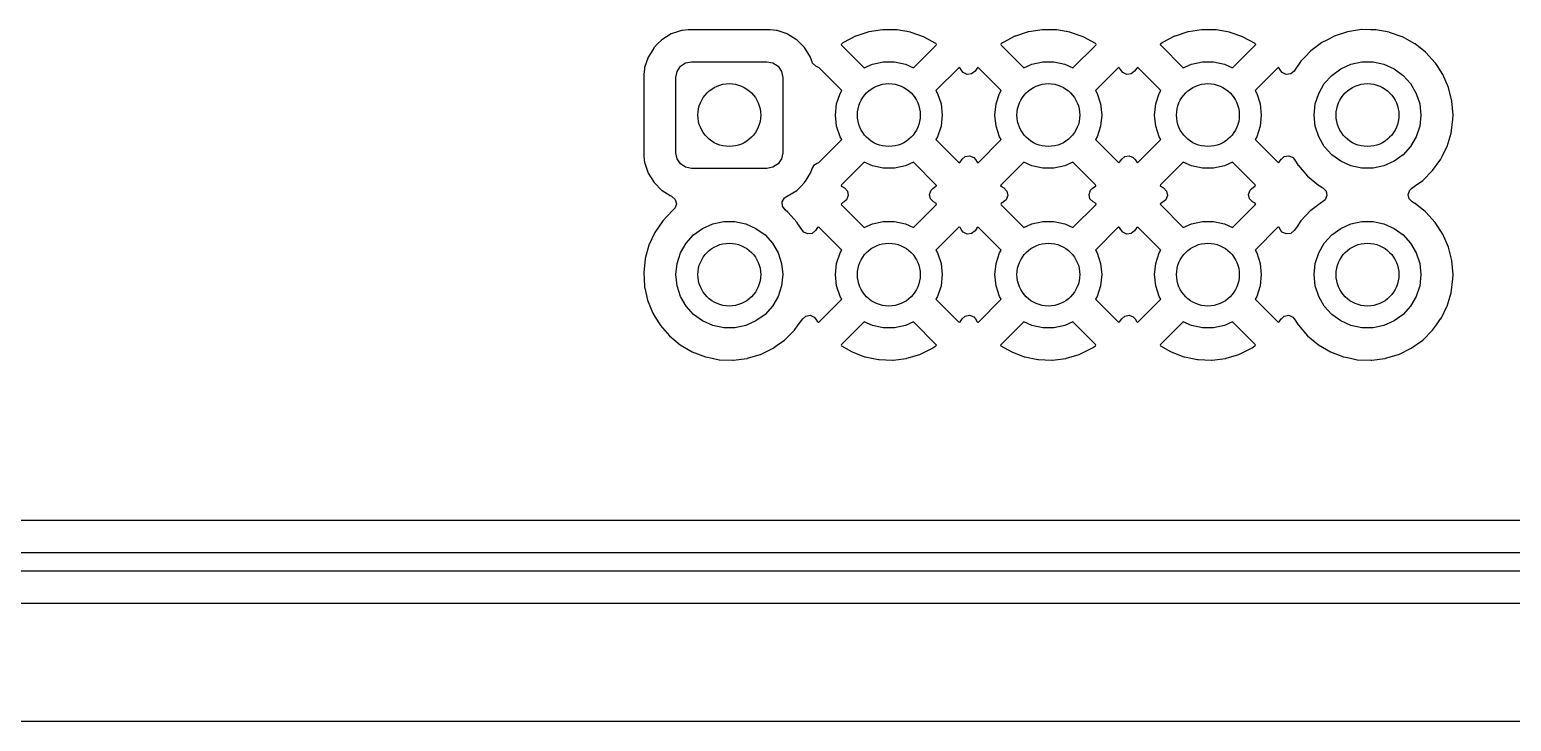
# Model space of a CAD drawing. Extents: x 41 to 172, y -227 to -42.
# Drawn here: x 60.62 to 84.21, y -226.82 to -215.81 of the extents above; entities that cross this region are included whole.
import ezdxf

# ---------------------------------------------------------------- set-up
doc = ezdxf.new("R2010")
doc.units = 0
doc.layers.add('BLACK', color=7, linetype='CONTINUOUS')

msp = doc.modelspace()

# ---------------------------------------------------------------- linework, layer by layer
at = {"layer": 'BLACK', "linetype": 'CONTINUOUS'}
for p, q in [((70.9296, -215.846), (70.8311, -215.878)), ((70.9923, -215.825), (70.9296, -215.846)), ((70.9988, -215.822), (70.9923, -215.825)), ((70.9923, -215.825), (70.9923, -215.825)), ((71.0057, -215.822), (70.9988, -215.822)), ((71.1013, -215.812), (71.0057, -215.822)), ((71.0057, -215.822), (71.0057, -215.822)), ((71.1014, -215.812), (71.1013, -215.812)), ((71.1046, -215.811), (71.1014, -215.812)), ((72.4054, -215.811), (71.1046, -215.811)), ((72.46, -215.817), (72.4054, -215.811)), ((72.503, -215.822), (72.46, -215.817)), ((72.5099, -215.822), (72.503, -215.822)), ((72.503, -215.822), (72.503, -215.822)), ((72.5164, -215.824), (72.5099, -215.822)), ((72.5173, -215.825), (72.5164, -215.824)), ((72.5164, -215.824), (72.5164, -215.824)), ((72.6777, -215.878), (72.5173, -215.825)), ((73.9743, -215.846), (73.7719, -215.912)), ((73.9843, -215.844), (73.9743, -215.846)), ((74.1948, -215.811), (73.9843, -215.844)), ((74.2051, -215.811), (74.1948, -215.811)), ((74.4181, -215.813), (74.2051, -215.811)), ((74.4283, -215.814), (74.4181, -215.813)), ((74.638, -215.852), (74.4283, -215.814)), ((76.5143, -215.846), (76.3119, -215.912)), ((76.5243, -215.844), (76.5143, -215.846)), ((76.7348, -215.811), (76.5243, -215.844)), ((76.7451, -215.811), (76.7348, -215.811)), ((76.9581, -215.813), (76.7451, -215.811)), ((76.9683, -215.814), (76.9581, -215.813)), ((77.178, -215.852), (76.9683, -215.814)), ((79.0543, -215.846), (78.8519, -215.912)), ((79.0643, -215.844), (79.0543, -215.846)), ((79.2748, -215.811), (79.0643, -215.844)), ((79.2851, -215.811), (79.2748, -215.811)), ((79.4981, -215.813), (79.2851, -215.811)), ((79.5083, -215.814), (79.4981, -215.813)), ((79.718, -215.852), (79.5083, -215.814)), ((81.5991, -215.844), (81.3868, -215.913)), ((81.8199, -215.81), (81.5991, -215.844)), ((81.8251, -215.81), (81.8199, -215.81)), ((81.9695, -215.812), (81.8251, -215.81)), ((81.8251, -215.81), (81.8251, -215.81)), ((82.0433, -215.813), (81.9695, -215.812)), ((82.0484, -215.814), (82.0433, -215.813)), ((82.2581, -215.851), (82.0484, -215.814)), ((82.0484, -215.814), (82.0484, -215.814)), ((70.6198, -216.033), (70.5557, -216.097)), ((70.6755, -215.977), (70.6198, -216.033)), ((70.6807, -215.972), (70.6755, -215.977)), ((70.8311, -215.878), (70.6807, -215.972)), ((72.684, -215.882), (72.6777, -215.878)), ((72.8103, -215.96), (72.684, -215.882)), ((72.684, -215.882), (72.684, -215.882)), ((72.8283, -215.971), (72.8103, -215.96)), ((72.9042, -216.046), (72.8283, -215.971)), ((72.9535, -216.096), (72.9042, -216.046)), ((73.5447, -216.035), (73.5362, -216.046)), ((73.5362, -216.046), (73.543, -216.059)), ((73.543, -216.059), (73.9033, -216.419)), ((73.5647, -216.02), (73.5447, -216.035)), ((73.5735, -216.015), (73.5647, -216.02)), ((73.7624, -215.916), (73.5735, -216.015)), ((73.7719, -215.912), (73.7624, -215.916)), ((74.648, -215.854), (74.638, -215.852)), ((74.8487, -215.925), (74.648, -215.854)), ((74.6867, -216.419), (75.0484, -216.057)), ((74.8581, -215.93), (74.8487, -215.925)), ((75.0446, -216.033), (74.8581, -215.93)), ((75.0486, -216.035), (75.0446, -216.033)), ((75.0484, -216.057), (75.0544, -216.046)), ((75.0554, -216.045), (75.0486, -216.035)), ((75.0544, -216.046), (75.0554, -216.045)), ((76.0847, -216.035), (76.0762, -216.046)), ((76.0762, -216.046), (76.083, -216.059)), ((76.083, -216.059), (76.4433, -216.419)), ((76.1047, -216.02), (76.0847, -216.035)), ((76.1135, -216.015), (76.1047, -216.02)), ((76.3024, -215.916), (76.1135, -216.015)), ((76.3119, -215.912), (76.3024, -215.916)), ((77.188, -215.854), (77.178, -215.852)), ((77.3887, -215.925), (77.188, -215.854)), ((77.2267, -216.419), (77.5884, -216.057)), ((77.3981, -215.93), (77.3887, -215.925)), ((77.5846, -216.033), (77.3981, -215.93)), ((77.5886, -216.035), (77.5846, -216.033)), ((77.5884, -216.057), (77.5944, -216.046)), ((77.5954, -216.045), (77.5886, -216.035)), ((77.5944, -216.046), (77.5954, -216.045)), ((78.6247, -216.035), (78.6162, -216.046)), ((78.6162, -216.046), (78.623, -216.059)), ((78.623, -216.059), (78.9833, -216.419)), ((78.6447, -216.02), (78.6247, -216.035)), ((78.6535, -216.015), (78.6447, -216.02)), ((78.8424, -215.916), (78.6535, -216.015)), ((78.8519, -215.912), (78.8424, -215.916)), ((79.728, -215.854), (79.718, -215.852)), ((79.9287, -215.925), (79.728, -215.854)), ((79.7667, -216.419), (80.1284, -216.057)), ((79.9381, -215.93), (79.9287, -215.925)), ((80.1246, -216.033), (79.9381, -215.93)), ((80.1286, -216.035), (80.1246, -216.033)), ((80.1284, -216.057), (80.1354, -216.045)), ((80.1354, -216.045), (80.1286, -216.035)), ((81.1845, -216.02), (81.0141, -216.148)), ((81.1886, -216.017), (81.1845, -216.02)), ((81.1845, -216.02), (81.1845, -216.02)), ((81.2667, -215.976), (81.1886, -216.017)), ((81.3085, -215.954), (81.2667, -215.976)), ((81.3868, -215.913), (81.3085, -215.954)), ((82.2632, -215.852), (82.2581, -215.851)), ((82.2581, -215.851), (82.2581, -215.851)), ((82.2681, -215.854), (82.2632, -215.852)), ((82.4689, -215.925), (82.2681, -215.854)), ((82.2681, -215.854), (82.2681, -215.854)), ((82.4738, -215.927), (82.4689, -215.925)), ((82.4689, -215.925), (82.4689, -215.925)), ((82.6694, -216.035), (82.4738, -215.927)), ((82.6734, -216.038), (82.6694, -216.035)), ((82.8406, -216.17), (82.6734, -216.038)), ((82.6734, -216.038), (82.6734, -216.038)), ((70.4629, -216.247), (70.4072, -216.415)), ((70.5086, -216.173), (70.4629, -216.247)), ((70.5519, -216.103), (70.5086, -216.173)), ((70.5557, -216.097), (70.5519, -216.103)), ((70.5519, -216.103), (70.5519, -216.103)), ((71.0593, -216.339), (71.155, -216.32)), ((71.155, -216.32), (72.355, -216.32)), ((72.355, -216.32), (72.4507, -216.339)), ((73.0465, -216.246), (72.9535, -216.096)), ((73.0489, -216.253), (73.0465, -216.246)), ((73.0724, -216.323), (73.0489, -216.253)), ((73.0489, -216.253), (73.0489, -216.253)), ((80.8556, -216.312), (80.7659, -216.444)), ((80.9236, -216.241), (80.8556, -216.312)), ((81.0064, -216.154), (80.9236, -216.241)), ((81.01, -216.151), (81.0064, -216.154)), ((81.0141, -216.148), (81.01, -216.151)), ((82.8447, -216.173), (82.8406, -216.17)), ((82.8406, -216.17), (82.8406, -216.17)), ((82.995, -216.338), (82.8447, -216.173)), ((70.4046, -216.441), (70.3965, -216.52)), ((70.3965, -216.52), (70.3965, -217.82)), ((70.4065, -216.422), (70.4046, -216.441)), ((70.4072, -216.415), (70.4065, -216.422)), ((70.4065, -216.422), (70.4065, -216.422)), ((70.905, -216.57), (70.924, -216.474)), ((70.924, -216.474), (70.9782, -216.393)), ((70.9782, -216.393), (71.0593, -216.339)), ((72.4507, -216.339), (72.5318, -216.393)), ((72.5318, -216.393), (72.586, -216.474)), ((72.586, -216.474), (72.605, -216.57)), ((73.0813, -216.344), (73.0724, -216.323)), ((73.1315, -216.394), (73.0813, -216.344)), ((73.1445, -216.397), (73.1315, -216.394)), ((73.1848, -216.419), (73.1445, -216.397)), ((73.5447, -216.779), (73.1848, -216.419)), ((73.9033, -216.419), (74.0323, -216.362)), ((74.0323, -216.362), (74.2062, -216.325)), ((74.2062, -216.325), (74.3838, -216.325)), ((74.3838, -216.325), (74.5577, -216.362)), ((74.5577, -216.362), (74.6867, -216.419)), ((75.4078, -216.416), (75.0453, -216.779)), ((75.4174, -216.412), (75.4078, -216.416)), ((75.4281, -216.421), (75.4174, -216.412)), ((75.4583, -216.468), (75.4281, -216.421)), ((75.479, -216.492), (75.4583, -216.468)), ((75.5428, -216.524), (75.479, -216.492)), ((75.6133, -216.516), (75.5428, -216.524)), ((75.6682, -216.471), (75.6133, -216.516)), ((75.701, -216.422), (75.6682, -216.471)), ((75.7133, -216.413), (75.701, -216.422)), ((75.7248, -216.419), (75.7133, -216.413)), ((76.0847, -216.779), (75.7248, -216.419)), ((76.4433, -216.419), (76.5723, -216.362)), ((76.5723, -216.362), (76.7462, -216.325)), ((76.7462, -216.325), (76.9238, -216.325)), ((76.9238, -216.325), (77.0977, -216.362)), ((77.0977, -216.362), (77.2267, -216.419)), ((77.9478, -216.416), (77.5853, -216.779)), ((77.9574, -216.412), (77.9478, -216.416)), ((77.9681, -216.421), (77.9574, -216.412)), ((77.9983, -216.468), (77.9681, -216.421)), ((78.019, -216.492), (77.9983, -216.468)), ((78.0828, -216.524), (78.019, -216.492)), ((78.1533, -216.516), (78.0828, -216.524)), ((78.2082, -216.471), (78.1533, -216.516)), ((78.241, -216.422), (78.2082, -216.471)), ((78.2533, -216.413), (78.241, -216.422)), ((78.2648, -216.419), (78.2533, -216.413)), ((78.6247, -216.779), (78.2648, -216.419)), ((78.9833, -216.419), (79.1123, -216.362)), ((79.1123, -216.362), (79.2862, -216.325)), ((79.2862, -216.325), (79.4638, -216.325)), ((79.4638, -216.325), (79.6377, -216.362)), ((79.6377, -216.362), (79.7667, -216.419)), ((80.4878, -216.416), (80.1253, -216.779)), ((80.4974, -216.412), (80.4878, -216.416)), ((80.5081, -216.421), (80.4974, -216.412)), ((80.538, -216.468), (80.5081, -216.421)), ((80.5587, -216.492), (80.538, -216.468)), ((80.6225, -216.523), (80.5587, -216.492)), ((80.693, -216.515), (80.6225, -216.523)), ((80.7479, -216.47), (80.693, -216.515)), ((80.7659, -216.444), (80.7479, -216.47)), ((81.2273, -216.67), (81.3462, -216.538)), ((81.3462, -216.538), (81.49, -216.434)), ((81.49, -216.434), (81.6523, -216.362)), ((81.6523, -216.362), (81.8262, -216.325)), ((81.8262, -216.325), (82.0038, -216.325)), ((82.0038, -216.325), (82.1777, -216.362)), ((82.1777, -216.362), (82.34, -216.434)), ((82.34, -216.434), (82.4838, -216.538)), ((82.4838, -216.538), (82.6027, -216.67)), ((82.9978, -216.343), (82.995, -216.338)), ((83.0228, -216.381), (82.9978, -216.343)), ((82.9978, -216.343), (82.9978, -216.343)), ((83.1164, -216.526), (83.0228, -216.381)), ((83.2054, -216.731), (83.1164, -216.526)), ((70.905, -217.77), (70.905, -216.57)), ((72.605, -216.57), (72.605, -217.77)), ((73.5185, -216.824), (73.5447, -216.779)), ((75.0453, -216.779), (75.0715, -216.824)), ((76.0585, -216.824), (76.0847, -216.779)), ((77.5853, -216.779), (77.6115, -216.824)), ((78.5985, -216.824), (78.6247, -216.779)), ((80.1253, -216.779), (80.1515, -216.824)), ((81.1385, -216.824), (81.2273, -216.67)), ((82.6027, -216.67), (82.6915, -216.824)), ((83.2599, -216.947), (83.2054, -216.731)), ((73.445, -217.17), (73.4636, -216.993)), ((73.4636, -216.993), (73.5185, -216.824)), ((75.0715, -216.824), (75.1264, -216.993)), ((75.1264, -216.993), (75.145, -217.17)), ((75.985, -217.17), (76.0036, -216.993)), ((76.0036, -216.993), (76.0585, -216.824)), ((77.6115, -216.824), (77.6664, -216.993)), ((77.6664, -216.993), (77.685, -217.17)), ((78.525, -217.17), (78.5436, -216.993)), ((78.5436, -216.993), (78.5985, -216.824)), ((80.1515, -216.824), (80.2064, -216.993)), ((80.2064, -216.993), (80.225, -217.17)), ((81.065, -217.17), (81.0836, -216.993)), ((81.0836, -216.993), (81.1385, -216.824)), ((82.6915, -216.824), (82.7464, -216.993)), ((82.7464, -216.993), (82.765, -217.17)), ((83.2782, -217.17), (83.2599, -216.947)), ((73.4636, -217.347), (73.445, -217.17)), ((75.145, -217.17), (75.1264, -217.347)), ((76.0036, -217.347), (75.985, -217.17)), ((77.685, -217.17), (77.6664, -217.347)), ((78.5436, -217.347), (78.525, -217.17)), ((80.225, -217.17), (80.2064, -217.347)), ((81.0836, -217.347), (81.065, -217.17)), ((82.765, -217.17), (82.7464, -217.347)), ((83.2474, -217.458), (83.2765, -217.237)), ((83.2765, -217.237), (83.2782, -217.17)), ((73.5185, -217.516), (73.4636, -217.347)), ((75.1264, -217.347), (75.0715, -217.516)), ((76.0585, -217.516), (76.0036, -217.347)), ((77.6664, -217.347), (77.6115, -217.516)), ((78.5985, -217.516), (78.5436, -217.347)), ((80.2064, -217.347), (80.1515, -217.516)), ((81.1385, -217.516), (81.0836, -217.347)), ((82.7464, -217.347), (82.6915, -217.516)), ((83.1824, -217.672), (83.2474, -217.458)), ((73.1807, -217.925), (73.5447, -217.561)), ((73.5447, -217.561), (73.5185, -217.516)), ((75.0715, -217.516), (75.0453, -217.561)), ((75.0453, -217.561), (75.4055, -217.921)), ((75.7207, -217.925), (76.0847, -217.561)), ((76.0847, -217.561), (76.0585, -217.516)), ((77.6115, -217.516), (77.5853, -217.561)), ((77.5853, -217.561), (77.9455, -217.921)), ((78.2607, -217.925), (78.6247, -217.561)), ((78.6247, -217.561), (78.5985, -217.516)), ((80.1515, -217.516), (80.1253, -217.561)), ((80.1253, -217.561), (80.4855, -217.921)), ((81.2273, -217.67), (81.1385, -217.516)), ((81.3462, -217.802), (81.2273, -217.67)), ((82.6027, -217.67), (82.4838, -217.802)), ((82.6915, -217.516), (82.6027, -217.67)), ((83.1046, -217.829), (83.1801, -217.676)), ((83.1801, -217.676), (83.1824, -217.672)), ((83.1801, -217.676), (83.1801, -217.676)), ((70.3965, -217.82), (70.3968, -217.824)), ((70.3968, -217.824), (70.3968, -217.824)), ((70.3968, -217.824), (70.4023, -217.876)), ((70.4023, -217.876), (70.4075, -217.926)), ((70.4075, -217.926), (70.4097, -217.933)), ((70.4097, -217.933), (70.4097, -217.933)), ((70.4097, -217.933), (70.4537, -218.065)), ((70.924, -217.866), (70.905, -217.77)), ((70.9782, -217.947), (70.924, -217.866)), ((71.0593, -218.001), (70.9782, -217.947)), ((72.5318, -217.947), (72.4507, -218.001)), ((72.586, -217.866), (72.5318, -217.947)), ((72.605, -217.77), (72.586, -217.866)), ((73.0719, -218.018), (73.1123, -217.96)), ((73.1123, -217.96), (73.1416, -217.942)), ((73.1416, -217.942), (73.1807, -217.925)), ((73.9033, -217.921), (73.5417, -218.282)), ((74.0323, -217.978), (73.9033, -217.921)), ((74.6867, -217.921), (74.5577, -217.978)), ((75.0457, -218.28), (74.6867, -217.921)), ((75.4055, -217.921), (75.4175, -217.928)), ((75.4175, -217.928), (75.4292, -217.919)), ((75.4292, -217.919), (75.463, -217.872)), ((75.463, -217.872), (75.4641, -217.873)), ((75.4641, -217.873), (75.5117, -217.829)), ((75.5117, -217.829), (75.5816, -217.817)), ((75.5816, -217.817), (75.647, -217.844)), ((75.647, -217.844), (75.6749, -217.876)), ((75.6749, -217.876), (75.7015, -217.919)), ((75.7015, -217.919), (75.7119, -217.929)), ((75.7119, -217.929), (75.7207, -217.925)), ((76.4433, -217.921), (76.0817, -218.282)), ((76.5723, -217.978), (76.4433, -217.921)), ((77.2267, -217.921), (77.0977, -217.978)), ((77.5857, -218.28), (77.2267, -217.921)), ((77.9455, -217.921), (77.9575, -217.928)), ((77.9575, -217.928), (77.9692, -217.919)), ((77.9692, -217.919), (78.003, -217.872)), ((78.003, -217.872), (78.0041, -217.873)), ((78.0041, -217.873), (78.0517, -217.829)), ((78.0517, -217.829), (78.1216, -217.817)), ((78.1216, -217.817), (78.187, -217.844)), ((78.187, -217.844), (78.2149, -217.876)), ((78.2149, -217.876), (78.2415, -217.919)), ((78.2415, -217.919), (78.2519, -217.929)), ((78.2519, -217.929), (78.2607, -217.925)), ((78.9833, -217.921), (78.6217, -218.282)), ((79.1123, -217.978), (78.9833, -217.921)), ((79.7667, -217.921), (79.6377, -217.978)), ((80.1257, -218.28), (79.7667, -217.921)), ((80.4855, -217.921), (80.4975, -217.928)), ((80.4975, -217.928), (80.5092, -217.919)), ((80.5092, -217.919), (80.543, -217.872)), ((80.543, -217.872), (80.5443, -217.873)), ((80.5443, -217.873), (80.5914, -217.829)), ((80.5914, -217.829), (80.6613, -217.817)), ((80.6613, -217.817), (80.7268, -217.845)), ((80.7268, -217.845), (80.7546, -217.877)), ((80.7546, -217.877), (80.8123, -217.971)), ((80.8123, -217.971), (80.8123, -217.971)), ((80.8123, -217.971), (80.815, -217.975)), ((81.49, -217.906), (81.3462, -217.802)), ((81.6523, -217.978), (81.49, -217.906)), ((82.34, -217.906), (82.1777, -217.978)), ((82.4838, -217.802), (82.34, -217.906)), ((82.9531, -218.053), (83.0835, -217.872)), ((83.0835, -217.872), (83.1046, -217.829)), ((70.4537, -218.065), (70.4634, -218.094)), ((70.4634, -218.094), (70.5565, -218.244)), ((71.155, -218.02), (71.0593, -218.001)), ((72.355, -218.02), (71.155, -218.02)), ((72.4507, -218.001), (72.355, -218.02)), ((72.9543, -218.243), (72.9764, -218.208)), ((72.9764, -218.208), (73.0433, -218.099)), ((73.0433, -218.099), (73.0471, -218.093)), ((73.0433, -218.099), (73.0433, -218.099)), ((73.0471, -218.093), (73.0719, -218.018)), ((74.2062, -218.015), (74.0323, -217.978)), ((74.3838, -218.015), (74.2062, -218.015)), ((74.5577, -217.978), (74.3838, -218.015)), ((76.7462, -218.015), (76.5723, -217.978)), ((76.9238, -218.015), (76.7462, -218.015)), ((77.0977, -217.978), (76.9238, -218.015)), ((79.2862, -218.015), (79.1123, -217.978)), ((79.4638, -218.015), (79.2862, -218.015)), ((79.6377, -217.978), (79.4638, -218.015)), ((80.815, -217.975), (80.9612, -218.144)), ((80.9612, -218.144), (81.1331, -218.287)), ((81.8262, -218.015), (81.6523, -217.978)), ((82.0038, -218.015), (81.8262, -218.015)), ((82.1777, -217.978), (82.0038, -218.015)), ((82.7949, -218.211), (82.9531, -218.053)), ((70.5565, -218.244), (70.6817, -218.369)), ((70.6817, -218.369), (70.6879, -218.373)), ((70.6879, -218.373), (70.6879, -218.373)), ((70.6879, -218.373), (70.8141, -218.451)), ((72.6789, -218.462), (72.8293, -218.368)), ((72.8293, -218.368), (72.9028, -218.295)), ((72.9028, -218.295), (72.9543, -218.243)), ((73.5417, -218.282), (73.535, -218.295)), ((73.535, -218.295), (73.5403, -218.302)), ((73.5403, -218.302), (73.5875, -218.33)), ((73.5875, -218.33), (73.6362, -218.381)), ((73.6362, -218.381), (73.6493, -218.451)), ((74.9424, -218.432), (74.9675, -218.366)), ((74.9571, -218.501), (74.9424, -218.432)), ((74.9675, -218.366), (74.9948, -218.339)), ((74.9948, -218.339), (75.0442, -218.304)), ((75.0442, -218.304), (75.0512, -218.295)), ((75.0526, -218.293), (75.0457, -218.28)), ((75.0512, -218.295), (75.0526, -218.293)), ((76.0817, -218.282), (76.075, -218.295)), ((76.075, -218.295), (76.0803, -218.302)), ((76.0803, -218.302), (76.1275, -218.33)), ((76.1275, -218.33), (76.1762, -218.381)), ((76.1762, -218.381), (76.1893, -218.451)), ((77.4824, -218.432), (77.5075, -218.366)), ((77.4971, -218.501), (77.4824, -218.432)), ((77.5075, -218.366), (77.5348, -218.339)), ((77.5348, -218.339), (77.5842, -218.304)), ((77.5842, -218.304), (77.5912, -218.295)), ((77.5926, -218.293), (77.5857, -218.28)), ((77.5912, -218.295), (77.5926, -218.293)), ((78.6217, -218.282), (78.615, -218.295)), ((78.615, -218.295), (78.6203, -218.302)), ((78.6203, -218.302), (78.6675, -218.33)), ((78.6675, -218.33), (78.7162, -218.381)), ((78.7162, -218.381), (78.7293, -218.451)), ((80.0224, -218.432), (80.0475, -218.366)), ((80.0371, -218.501), (80.0224, -218.432)), ((80.0475, -218.366), (80.0748, -218.339)), ((80.0748, -218.339), (80.1242, -218.304)), ((80.1242, -218.304), (80.1326, -218.293)), ((80.1326, -218.293), (80.1257, -218.28)), ((81.1331, -218.287), (81.1441, -218.293)), ((81.1441, -218.293), (81.2064, -218.329)), ((81.2064, -218.329), (81.2552, -218.381)), ((81.2552, -218.381), (81.2682, -218.451)), ((82.5633, -218.432), (82.5884, -218.366)), ((82.5781, -218.501), (82.5633, -218.432)), ((82.5884, -218.366), (82.6158, -218.339)), ((82.6158, -218.339), (82.6801, -218.293)), ((82.6801, -218.293), (82.7949, -218.211)), ((70.8141, -218.451), (70.8323, -218.462)), ((70.8323, -218.462), (70.8392, -218.464)), ((70.8392, -218.464), (70.8413, -218.465)), ((70.8413, -218.465), (70.8946, -218.512)), ((70.8637, -218.68), (70.85, -218.691)), ((70.8935, -218.649), (70.8637, -218.68)), ((70.914, -218.581), (70.8935, -218.649)), ((70.8946, -218.512), (70.914, -218.581)), ((72.5977, -218.551), (72.6333, -218.489)), ((72.6009, -218.621), (72.5977, -218.551)), ((72.642, -218.679), (72.6009, -218.621)), ((72.6333, -218.489), (72.6666, -218.466)), ((72.6847, -218.713), (72.642, -218.679)), ((72.6666, -218.466), (72.672, -218.464)), ((72.672, -218.464), (72.6789, -218.462)), ((73.5447, -218.575), (73.5362, -218.586)), ((73.5362, -218.586), (73.543, -218.599)), ((73.543, -218.599), (73.9033, -218.959)), ((73.5647, -218.56), (73.5447, -218.575)), ((73.5735, -218.555), (73.5647, -218.56)), ((73.5821, -218.55), (73.5735, -218.555)), ((73.6225, -218.517), (73.5821, -218.55)), ((73.6493, -218.451), (73.6225, -218.517)), ((74.6867, -218.959), (75.0484, -218.597)), ((75.0071, -218.552), (74.9571, -218.501)), ((75.0446, -218.573), (75.0071, -218.552)), ((75.0486, -218.575), (75.0446, -218.573)), ((75.0484, -218.597), (75.0554, -218.585)), ((75.0554, -218.585), (75.0486, -218.575)), ((76.0847, -218.575), (76.0762, -218.586)), ((76.0762, -218.586), (76.083, -218.599)), ((76.083, -218.599), (76.4433, -218.959)), ((76.1047, -218.56), (76.0847, -218.575)), ((76.1135, -218.555), (76.1047, -218.56)), ((76.1221, -218.55), (76.1135, -218.555)), ((76.1625, -218.517), (76.1221, -218.55)), ((76.1893, -218.451), (76.1625, -218.517)), ((77.2267, -218.959), (77.5884, -218.597)), ((77.5471, -218.552), (77.4971, -218.501)), ((77.5846, -218.573), (77.5471, -218.552)), ((77.5886, -218.575), (77.5846, -218.573)), ((77.5884, -218.597), (77.5954, -218.585)), ((77.5954, -218.585), (77.5886, -218.575)), ((78.6247, -218.575), (78.6162, -218.586)), ((78.6162, -218.586), (78.623, -218.599)), ((78.623, -218.599), (78.9833, -218.959)), ((78.6447, -218.56), (78.6247, -218.575)), ((78.6535, -218.555), (78.6447, -218.56)), ((78.6621, -218.55), (78.6535, -218.555)), ((78.7025, -218.517), (78.6621, -218.55)), ((78.7293, -218.451), (78.7025, -218.517)), ((79.7667, -218.959), (80.1284, -218.597)), ((80.0871, -218.552), (80.0371, -218.501)), ((80.1246, -218.573), (80.0871, -218.552)), ((80.1286, -218.575), (80.1246, -218.573)), ((80.1284, -218.597), (80.1354, -218.585)), ((80.1354, -218.585), (80.1286, -218.575)), ((81.1845, -218.56), (81.0141, -218.688)), ((81.1886, -218.557), (81.1845, -218.56)), ((81.1845, -218.56), (81.1845, -218.56)), ((81.2011, -218.55), (81.1886, -218.557)), ((81.2415, -218.517), (81.2011, -218.55)), ((81.2682, -218.451), (81.2415, -218.517)), ((82.6281, -218.552), (82.5781, -218.501)), ((82.6694, -218.575), (82.6281, -218.552)), ((82.6734, -218.578), (82.6694, -218.575)), ((82.8406, -218.71), (82.6734, -218.578)), ((82.6734, -218.578), (82.6734, -218.578)), ((70.6956, -218.852), (70.5697, -219.037)), ((70.85, -218.691), (70.6956, -218.852)), ((71.33, -218.974), (71.4923, -218.902)), ((71.4923, -218.902), (71.6662, -218.865)), ((71.6662, -218.865), (71.8438, -218.865)), ((71.8438, -218.865), (72.0177, -218.902)), ((72.0177, -218.902), (72.18, -218.974)), ((72.835, -218.878), (72.6847, -218.713)), ((72.8378, -218.883), (72.835, -218.878)), ((72.9186, -219.008), (72.8378, -218.883)), ((72.8378, -218.883), (72.8378, -218.883)), ((73.9033, -218.959), (74.0323, -218.902)), ((74.0323, -218.902), (74.2062, -218.865)), ((74.2062, -218.865), (74.3838, -218.865)), ((74.3838, -218.865), (74.5577, -218.902)), ((74.5577, -218.902), (74.6867, -218.959)), ((76.4433, -218.959), (76.5723, -218.902)), ((76.5723, -218.902), (76.7462, -218.865)), ((76.7462, -218.865), (76.9238, -218.865)), ((76.9238, -218.865), (77.0977, -218.902)), ((77.0977, -218.902), (77.2267, -218.959)), ((78.9833, -218.959), (79.1123, -218.902)), ((79.1123, -218.902), (79.2862, -218.865)), ((79.2862, -218.865), (79.4638, -218.865)), ((79.4638, -218.865), (79.6377, -218.902)), ((79.6377, -218.902), (79.7667, -218.959)), ((80.8556, -218.852), (80.7827, -218.959)), ((81.01, -218.691), (80.8556, -218.852)), ((81.0141, -218.688), (81.01, -218.691)), ((81.49, -218.974), (81.6523, -218.902)), ((81.6523, -218.902), (81.8262, -218.865)), ((81.8262, -218.865), (82.0038, -218.865)), ((82.0038, -218.865), (82.1777, -218.902)), ((82.1777, -218.902), (82.34, -218.974)), ((82.8447, -218.713), (82.8406, -218.71)), ((82.8406, -218.71), (82.8406, -218.71)), ((82.995, -218.878), (82.8447, -218.713)), ((83.1164, -219.066), (82.995, -218.878)), ((70.5697, -219.037), (70.4757, -219.239)), ((71.0673, -219.21), (71.1862, -219.078)), ((71.1862, -219.078), (71.33, -218.974)), ((72.18, -218.974), (72.3238, -219.078)), ((72.3238, -219.078), (72.4427, -219.21)), ((72.9393, -219.032), (72.9186, -219.008)), ((73.0031, -219.063), (72.9393, -219.032)), ((73.0736, -219.055), (73.0031, -219.063)), ((73.1285, -219.01), (73.0736, -219.055)), ((73.161, -218.962), (73.1285, -219.01)), ((73.1733, -218.953), (73.161, -218.962)), ((73.1848, -218.959), (73.1733, -218.953)), ((73.5447, -219.319), (73.1848, -218.959)), ((75.4078, -218.956), (75.0453, -219.319)), ((75.4174, -218.952), (75.4078, -218.956)), ((75.4281, -218.961), (75.4174, -218.952)), ((75.4583, -219.008), (75.4281, -218.961)), ((75.479, -219.032), (75.4583, -219.008)), ((75.5428, -219.064), (75.479, -219.032)), ((75.6133, -219.056), (75.5428, -219.064)), ((75.6682, -219.011), (75.6133, -219.056)), ((75.701, -218.962), (75.6682, -219.011)), ((75.7133, -218.953), (75.701, -218.962)), ((75.7248, -218.959), (75.7133, -218.953)), ((76.0847, -219.319), (75.7248, -218.959)), ((77.9478, -218.956), (77.5853, -219.319)), ((77.9574, -218.952), (77.9478, -218.956)), ((77.9681, -218.961), (77.9574, -218.952)), ((77.9983, -219.008), (77.9681, -218.961)), ((78.019, -219.032), (77.9983, -219.008)), ((78.0828, -219.064), (78.019, -219.032)), ((78.1533, -219.056), (78.0828, -219.064)), ((78.2082, -219.011), (78.1533, -219.056)), ((78.241, -218.962), (78.2082, -219.011)), ((78.2533, -218.953), (78.241, -218.962)), ((78.2648, -218.959), (78.2533, -218.953)), ((78.6247, -219.319), (78.2648, -218.959)), ((80.4878, -218.956), (80.1253, -219.319)), ((80.4974, -218.952), (80.4878, -218.956)), ((80.5081, -218.961), (80.4974, -218.952)), ((80.538, -219.008), (80.5081, -218.961)), ((80.5587, -219.032), (80.538, -219.008)), ((80.6225, -219.063), (80.5587, -219.032)), ((80.693, -219.055), (80.6225, -219.063)), ((80.7479, -219.01), (80.693, -219.055)), ((80.7827, -218.959), (80.7479, -219.01)), ((81.2273, -219.21), (81.3462, -219.078)), ((81.3462, -219.078), (81.49, -218.974)), ((82.34, -218.974), (82.4838, -219.078)), ((82.4838, -219.078), (82.6027, -219.21)), ((83.2054, -219.271), (83.1164, -219.066)), ((70.4757, -219.239), (70.416, -219.455)), ((70.9236, -219.533), (70.9785, -219.364)), ((70.9785, -219.364), (71.0673, -219.21)), ((72.4427, -219.21), (72.5315, -219.364)), ((72.5315, -219.364), (72.5864, -219.533)), ((73.4636, -219.533), (73.5185, -219.364)), ((73.5185, -219.364), (73.5447, -219.319)), ((75.0453, -219.319), (75.0715, -219.364)), ((75.0715, -219.364), (75.1264, -219.533)), ((76.0036, -219.533), (76.0585, -219.364)), ((76.0585, -219.364), (76.0847, -219.319)), ((77.5853, -219.319), (77.6115, -219.364)), ((77.6115, -219.364), (77.6664, -219.533)), ((78.5436, -219.533), (78.5985, -219.364)), ((78.5985, -219.364), (78.6247, -219.319)), ((80.1253, -219.319), (80.1515, -219.364)), ((80.1515, -219.364), (80.2064, -219.533)), ((81.0836, -219.533), (81.1385, -219.364)), ((81.1385, -219.364), (81.2273, -219.21)), ((82.6027, -219.21), (82.6915, -219.364)), ((82.6915, -219.364), (82.7464, -219.533)), ((83.2599, -219.487), (83.2054, -219.271)), ((70.416, -219.455), (70.3923, -219.677)), ((70.905, -219.71), (70.9236, -219.533)), ((72.5864, -219.533), (72.605, -219.71)), ((73.445, -219.71), (73.4636, -219.533)), ((75.1264, -219.533), (75.145, -219.71)), ((75.985, -219.71), (76.0036, -219.533)), ((77.6664, -219.533), (77.685, -219.71)), ((78.525, -219.71), (78.5436, -219.533)), ((80.2064, -219.533), (80.225, -219.71)), ((81.065, -219.71), (81.0836, -219.533)), ((82.7464, -219.533), (82.765, -219.71)), ((83.2782, -219.71), (83.2599, -219.487)), ((70.3923, -219.677), (70.3925, -219.682)), ((70.3925, -219.682), (70.398, -219.777)), ((70.3925, -219.682), (70.3925, -219.682)), ((70.398, -219.777), (70.4051, -219.9)), ((70.9236, -219.887), (70.905, -219.71)), ((72.605, -219.71), (72.5864, -219.887)), ((73.4636, -219.887), (73.445, -219.71)), ((75.145, -219.71), (75.1264, -219.887)), ((76.0036, -219.887), (75.985, -219.71)), ((77.685, -219.71), (77.6664, -219.887)), ((78.5436, -219.887), (78.525, -219.71)), ((80.225, -219.71), (80.2064, -219.887)), ((81.0836, -219.887), (81.065, -219.71)), ((82.765, -219.71), (82.7464, -219.887)), ((83.2474, -219.998), (83.2765, -219.777)), ((83.2765, -219.777), (83.2782, -219.71)), ((70.4051, -219.9), (70.4062, -219.905)), ((70.4062, -219.905), (70.4062, -219.905)), ((70.4062, -219.905), (70.4261, -219.993)), ((70.4261, -219.993), (70.4542, -220.118)), ((70.9785, -220.056), (70.9236, -219.887)), ((71.0673, -220.21), (70.9785, -220.056)), ((72.5315, -220.056), (72.4427, -220.21)), ((72.5864, -219.887), (72.5315, -220.056)), ((73.5185, -220.056), (73.4636, -219.887)), ((73.5447, -220.101), (73.5185, -220.056)), ((75.0715, -220.056), (75.0453, -220.101)), ((75.1264, -219.887), (75.0715, -220.056)), ((76.0585, -220.056), (76.0036, -219.887)), ((76.0847, -220.101), (76.0585, -220.056)), ((77.6115, -220.056), (77.5853, -220.101)), ((77.6664, -219.887), (77.6115, -220.056)), ((78.5985, -220.056), (78.5436, -219.887)), ((78.6247, -220.101), (78.5985, -220.056)), ((80.1515, -220.056), (80.1253, -220.101)), ((80.2064, -219.887), (80.1515, -220.056)), ((81.1385, -220.056), (81.0836, -219.887)), ((81.2273, -220.21), (81.1385, -220.056)), ((82.6915, -220.056), (82.6027, -220.21)), ((82.7464, -219.887), (82.6915, -220.056)), ((83.1824, -220.212), (83.2474, -219.998)), ((70.4542, -220.118), (70.5383, -220.325)), ((70.5383, -220.325), (70.5751, -220.385)), ((71.1862, -220.342), (71.0673, -220.21)), ((72.4427, -220.21), (72.3238, -220.342)), ((73.1807, -220.465), (73.5447, -220.101)), ((75.0453, -220.101), (75.4055, -220.461)), ((75.7207, -220.465), (76.0847, -220.101)), ((77.5853, -220.101), (77.9455, -220.461)), ((78.2607, -220.465), (78.6247, -220.101)), ((80.1253, -220.101), (80.4855, -220.461)), ((81.3462, -220.342), (81.2273, -220.21)), ((82.6027, -220.21), (82.4838, -220.342)), ((83.097, -220.385), (83.1801, -220.216)), ((83.1801, -220.216), (83.1824, -220.212)), ((83.1801, -220.216), (83.1801, -220.216)), ((70.5751, -220.385), (70.6523, -220.511)), ((70.6523, -220.511), (70.655, -220.515)), ((70.655, -220.515), (70.8012, -220.684)), ((71.33, -220.446), (71.1862, -220.342)), ((71.4923, -220.518), (71.33, -220.446)), ((71.6662, -220.555), (71.4923, -220.518)), ((71.8438, -220.555), (71.6662, -220.555)), ((72.0177, -220.518), (71.8438, -220.555)), ((72.18, -220.446), (72.0177, -220.518)), ((72.3238, -220.342), (72.18, -220.446)), ((72.7931, -220.593), (72.8526, -220.511)), ((72.8526, -220.511), (72.9235, -220.412)), ((72.9235, -220.412), (72.9246, -220.413)), ((72.9246, -220.413), (72.972, -220.369)), ((72.972, -220.369), (73.0419, -220.357)), ((73.0419, -220.357), (73.1073, -220.385)), ((73.1073, -220.385), (73.1352, -220.417)), ((73.1352, -220.417), (73.1615, -220.459)), ((73.1615, -220.459), (73.1719, -220.469)), ((73.1719, -220.469), (73.1807, -220.465)), ((73.9033, -220.461), (73.5417, -220.822)), ((74.0323, -220.518), (73.9033, -220.461)), ((74.2062, -220.555), (74.0323, -220.518)), ((74.3838, -220.555), (74.2062, -220.555)), ((74.5577, -220.518), (74.3838, -220.555)), ((74.6867, -220.461), (74.5577, -220.518)), ((75.0457, -220.82), (74.6867, -220.461)), ((75.4055, -220.461), (75.4175, -220.468)), ((75.4175, -220.468), (75.4292, -220.459)), ((75.4292, -220.459), (75.463, -220.412)), ((75.463, -220.412), (75.4641, -220.413)), ((75.4641, -220.413), (75.5117, -220.369)), ((75.5117, -220.369), (75.5816, -220.357)), ((75.5816, -220.357), (75.647, -220.384)), ((75.647, -220.384), (75.6749, -220.416)), ((75.6749, -220.416), (75.7015, -220.459)), ((75.7015, -220.459), (75.7119, -220.469)), ((75.7119, -220.469), (75.7207, -220.465)), ((76.4433, -220.461), (76.0817, -220.822)), ((76.5723, -220.518), (76.4433, -220.461)), ((76.7462, -220.555), (76.5723, -220.518)), ((76.9238, -220.555), (76.7462, -220.555)), ((77.0977, -220.518), (76.9238, -220.555)), ((77.2267, -220.461), (77.0977, -220.518)), ((77.5857, -220.82), (77.2267, -220.461)), ((77.9455, -220.461), (77.9575, -220.468)), ((77.9575, -220.468), (77.9692, -220.459)), ((77.9692, -220.459), (78.003, -220.412)), ((78.003, -220.412), (78.0041, -220.413)), ((78.0041, -220.413), (78.0517, -220.369)), ((78.0517, -220.369), (78.1216, -220.357)), ((78.1216, -220.357), (78.187, -220.384)), ((78.187, -220.384), (78.2149, -220.416)), ((78.2149, -220.416), (78.2415, -220.459)), ((78.2415, -220.459), (78.2519, -220.469)), ((78.2519, -220.469), (78.2607, -220.465)), ((78.9833, -220.461), (78.6217, -220.822)), ((79.1123, -220.518), (78.9833, -220.461)), ((79.2862, -220.555), (79.1123, -220.518)), ((79.4638, -220.555), (79.2862, -220.555)), ((79.6377, -220.518), (79.4638, -220.555)), ((79.7667, -220.461), (79.6377, -220.518)), ((80.1257, -220.82), (79.7667, -220.461)), ((80.4855, -220.461), (80.4975, -220.468)), ((80.4975, -220.468), (80.5092, -220.459)), ((80.5092, -220.459), (80.543, -220.412)), ((80.543, -220.412), (80.5443, -220.413)), ((80.5443, -220.413), (80.5914, -220.369)), ((80.5914, -220.369), (80.6613, -220.357)), ((80.6613, -220.357), (80.7268, -220.385)), ((80.7268, -220.385), (80.7546, -220.417)), ((80.7546, -220.417), (80.8123, -220.511)), ((80.8123, -220.511), (80.8123, -220.511)), ((80.8123, -220.511), (80.815, -220.515)), ((80.815, -220.515), (80.9612, -220.684)), ((81.49, -220.446), (81.3462, -220.342)), ((81.6523, -220.518), (81.49, -220.446)), ((81.8262, -220.555), (81.6523, -220.518)), ((82.0038, -220.555), (81.8262, -220.555)), ((82.1777, -220.518), (82.0038, -220.555)), ((82.34, -220.446), (82.1777, -220.518)), ((82.4838, -220.342), (82.34, -220.446)), ((82.9531, -220.593), (83.0126, -220.511)), ((83.0126, -220.511), (83.0804, -220.416)), ((83.0804, -220.416), (83.0835, -220.412)), ((83.0835, -220.412), (83.097, -220.385)), ((70.8012, -220.684), (70.9731, -220.827)), ((72.5175, -220.835), (72.6349, -220.751)), ((72.6349, -220.751), (72.7931, -220.593)), ((80.9612, -220.684), (81.1331, -220.827)), ((82.613, -220.881), (82.7949, -220.751)), ((82.7949, -220.751), (82.9531, -220.593)), ((70.9731, -220.827), (71.166, -220.939)), ((71.166, -220.939), (71.3747, -221.019)), ((71.3747, -221.019), (71.3798, -221.02)), ((71.3798, -221.02), (71.3798, -221.02)), ((71.3798, -221.02), (71.4846, -221.041)), ((72.0434, -221.042), (72.2474, -220.981)), ((72.2474, -220.981), (72.2524, -220.979)), ((72.2474, -220.981), (72.2474, -220.981)), ((72.2524, -220.979), (72.453, -220.881)), ((72.453, -220.881), (72.5175, -220.835)), ((73.5417, -220.822), (73.535, -220.835)), ((73.535, -220.835), (73.5403, -220.842)), ((73.5403, -220.842), (73.7018, -220.936)), ((73.7018, -220.936), (73.711, -220.941)), ((73.711, -220.941), (73.91, -221.017)), ((73.91, -221.017), (73.9199, -221.02)), ((73.9199, -221.02), (74.1286, -221.062)), ((74.5833, -221.041), (74.7873, -220.98)), ((74.7873, -220.98), (74.7968, -220.976)), ((74.7968, -220.976), (74.9881, -220.883)), ((74.9881, -220.883), (74.9969, -220.877)), ((74.9969, -220.877), (75.0442, -220.844)), ((75.0442, -220.844), (75.0512, -220.835)), ((75.0526, -220.833), (75.0457, -220.82)), ((75.0512, -220.835), (75.0526, -220.833)), ((76.0817, -220.822), (76.075, -220.835)), ((76.075, -220.835), (76.0803, -220.842)), ((76.0803, -220.842), (76.2418, -220.936)), ((76.2418, -220.936), (76.251, -220.941)), ((76.251, -220.941), (76.45, -221.017)), ((76.45, -221.017), (76.4599, -221.02)), ((76.4599, -221.02), (76.6686, -221.062)), ((77.1233, -221.041), (77.3273, -220.98)), ((77.3273, -220.98), (77.3368, -220.976)), ((77.3368, -220.976), (77.5281, -220.883)), ((77.5281, -220.883), (77.5369, -220.877)), ((77.5369, -220.877), (77.5842, -220.844)), ((77.5842, -220.844), (77.5912, -220.835)), ((77.5926, -220.833), (77.5857, -220.82)), ((77.5912, -220.835), (77.5926, -220.833)), ((78.6217, -220.822), (78.615, -220.835)), ((78.615, -220.835), (78.6203, -220.842)), ((78.6203, -220.842), (78.7818, -220.936)), ((78.7818, -220.936), (78.791, -220.941)), ((78.791, -220.941), (78.99, -221.017)), ((78.99, -221.017), (78.9999, -221.02)), ((78.9999, -221.02), (79.2086, -221.062)), ((79.6633, -221.041), (79.8673, -220.98)), ((79.8673, -220.98), (79.8768, -220.976)), ((79.8768, -220.976), (80.0681, -220.883)), ((80.0681, -220.883), (80.0769, -220.877)), ((80.0769, -220.877), (80.1242, -220.844)), ((80.1242, -220.844), (80.1326, -220.833)), ((80.1326, -220.833), (80.1257, -220.82)), ((81.1331, -220.827), (81.326, -220.939)), ((81.326, -220.939), (81.5347, -221.019)), ((81.5347, -221.019), (81.5398, -221.02)), ((81.5398, -221.02), (81.5398, -221.02)), ((81.5398, -221.02), (81.6446, -221.041)), ((82.2034, -221.042), (82.4074, -220.981)), ((82.4074, -220.981), (82.4124, -220.979)), ((82.4074, -220.981), (82.4074, -220.981)), ((82.4124, -220.979), (82.613, -220.881)), ((71.4846, -221.041), (71.5936, -221.064)), ((71.5936, -221.064), (71.5988, -221.064)), ((71.5988, -221.064), (71.5988, -221.064)), ((71.5988, -221.064), (71.8117, -221.072)), ((71.8117, -221.072), (71.8117, -221.072)), ((71.8117, -221.072), (71.8168, -221.072)), ((71.8168, -221.072), (71.822, -221.071)), ((71.822, -221.071), (72.0333, -221.044)), ((71.822, -221.071), (71.822, -221.071)), ((72.0333, -221.044), (72.0384, -221.043)), ((72.0333, -221.044), (72.0333, -221.044)), ((72.0384, -221.043), (72.0434, -221.042)), ((74.1286, -221.062), (74.1388, -221.063)), ((74.1388, -221.063), (74.3516, -221.071)), ((74.3516, -221.071), (74.3619, -221.071)), ((74.3619, -221.071), (74.5732, -221.044)), ((74.5732, -221.044), (74.5833, -221.041)), ((76.6686, -221.062), (76.6788, -221.063)), ((76.6788, -221.063), (76.8916, -221.071)), ((76.8916, -221.071), (76.9019, -221.071)), ((76.9019, -221.071), (77.1132, -221.044)), ((77.1132, -221.044), (77.1233, -221.041)), ((79.2086, -221.062), (79.2188, -221.063)), ((79.2188, -221.063), (79.4316, -221.071)), ((79.4316, -221.071), (79.4419, -221.071)), ((79.4419, -221.071), (79.6532, -221.044)), ((79.6532, -221.044), (79.6633, -221.041)), ((81.6446, -221.041), (81.7536, -221.064)), ((81.7536, -221.064), (81.7588, -221.064)), ((81.7588, -221.064), (81.7588, -221.064)), ((81.7588, -221.064), (81.9717, -221.072)), ((81.9717, -221.072), (81.9717, -221.072)), ((81.9717, -221.072), (81.9768, -221.072)), ((81.9768, -221.072), (81.982, -221.071)), ((81.982, -221.071), (82.1933, -221.044)), ((81.982, -221.071), (81.982, -221.071)), ((82.1933, -221.044), (82.1984, -221.043)), ((82.1933, -221.044), (82.1933, -221.044)), ((82.1984, -221.043), (82.2034, -221.042)), ((102.073, -223.623), (52.2487, -223.623)), ((50.9491, -224.132), (120.715, -224.132)), ((120.777, -224.432), (50.887, -224.432)), ((50.924, -224.94), (119.035, -224.94)), ((171.451, -226.821), (40.6395, -226.821))]:
    msp.add_line(p, q, dxfattribs=at)
at = {"layer": 'BLACK'}
for centre in [(71.755, -217.17), (74.295, -217.17), (76.835, -217.17), (79.375, -217.17), (81.915, -217.17), (71.755, -219.71), (74.295, -219.71), (76.835, -219.71), (79.375, -219.71), (81.915, -219.71)]:
    msp.add_circle(centre, 0.5, dxfattribs=at)

doc.saveas('drawing.dxf')
